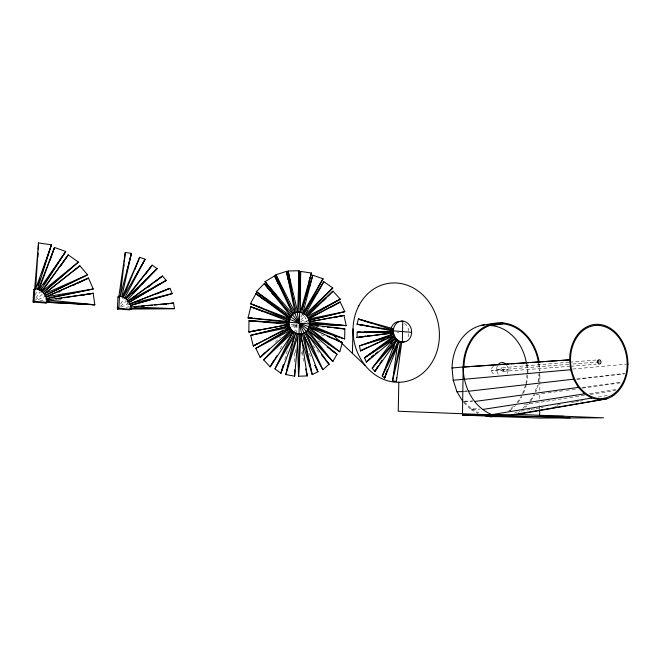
<?xml version="1.0" encoding="UTF-8"?>
<svg xmlns="http://www.w3.org/2000/svg" width="661" height="661" viewBox="0 0 661 661"><rect width="100%" height="100%" fill="white"/><g stroke="black" fill="none" stroke-linecap="round" stroke-linejoin="round"><path stroke-width="0.5" stroke-dasharray="3.31 2.48" d="M294.649 361.856L294.69 351.627M539.698 408.853L539.74 402.714M539.764 398.616L539.789 394.518M539.822 390.428L539.938 373.019M296.756 333.673L297.07 323.609L292.319 328.236M295.417 352.817L295.566 348.752M538.112 381.595L538.988 373.878M539.83 372.986L538.608 383.81L535.782 391.998M525.999 383.231L526.982 374.696M526.602 384.454L527.709 374.779M294.393 333.061L297.07 323.609L293.633 329.459M284.784 359.543L287.279 350.735M35.405 295.194L36.752 291.303M535.203 391.304L537.219 385.47M522.554 393.733L525.892 384.173M523.537 393.229L526.263 385.429M280.148 349.107L283.139 343.778M300.962 316.974L302.424 314.487L301.226 313.835M530.494 401.491L528.858 404.028L525.305 407.234M531.031 400.649L534.84 394.724M529.932 400.855L534.195 394.22M516.943 402.83L522.223 394.691M518.009 402.656L521.785 396.84M120.666 303.961L123.929 299.012M35.793 298.061L40.189 291.749M275.397 342.109L280.471 337.036M493.445 366.128C489.685 368.689 491.42 373.68 495.271 374.994M300.763 320.015L304.457 316.421L302.936 314.975M522.752 408.374L527.635 403.97M513.374 406.366L508.813 410.44L510.788 410.415M509.887 410.63L515.522 405.581M120.368 306.316L126.325 301.127L125.73 300.598M35.289 300.152L42.767 293.955M45.32 295.302L44.196 296.021L44.675 296.715L37.52 299.97M291.658 326.509L296.161 324.097M300.639 321.7L305.993 318.833L304.457 316.421M58.317 292.798L61.06 291.468M120.963 307.2L128.118 303.771L128.912 306.018M514.357 413.208L517.96 411.522M518.274 412.381L520.108 411.522M127.672 303.11L129.209 302.457M301.821 314.165L304.134 313.611M306.687 320.882L309.009 320.37M309.307 321.783L306.977 322.287L305.993 318.833M291.096 324.857L296.07 323.816M303.961 322.18L306.919 321.568M58.193 299.962L61.192 299.392M126.226 307.299L129.176 306.762L129.3 308.332M554.653 406.441L557.702 405.912M39.916 300.829L45.799 299.821M598.246 397.046L608.327 395.328M521.033 411.092L530.105 409.556M531.114 409.382L535.146 408.705M536.154 408.531L540.186 407.854M541.194 407.68L543.21 407.341M557.322 404.962L560.346 404.449M571.435 402.574L574.459 402.062M575.467 401.896L579.499 401.21M580.507 401.045L582.523 400.698M397.228 332.45L398.988 332.169M589.538 393.675L616.06 389.486M584.374 395.328L528.858 404.028L523.892 404.152M590.43 394.377L615.655 390.428M581.895 387.569L621.472 382.05M535.856 394.584L547.027 393.031M548.043 392.89L565.304 390.502M566.32 390.362L575.458 389.098M582.564 388.106L621.158 382.76M576.475 379.026L624.199 373.465M577.218 379.331L624.976 373.796M572.69 369.036L625.901 364.219M502.426 367.681L568.716 362.269M569.732 362.187L596.255 360.03M568.708 364.335L491.346 370.424A28.283 1.966 0.9 0 0 508.135 369.929L502.401 369.549M572.79 364.013L597.271 362.088M502.385 371.424A1.884 1.529 84.3 0 0 503.74 368.698A1.884 1.529 84.3 0 0 501.079 368.532A1.884 1.529 84.3 0 0 502.385 371.424L569.724 366.326M570.74 366.244L596.247 364.31M464.823 391.023L466.864 390.924M464.121 391.469L467.187 391.32M464.691 401.186L472.921 400.921M464.121 401.83L472.342 401.574M464.377 401.913L471.491 408.878L479.101 408.729M463.824 402.574L471.086 409.68L479.646 409.523M496.626 369.177L500.864 369.449M321.296 334.796L324.179 335.854M122.508 298.285L123.219 298.648M471.491 408.878L478.928 412.927M471.086 409.68L477.837 413.348M317.767 340.795L320.279 342.555M40.833 292.302L41.478 292.856M313.066 345.62L319.081 352.619M127.226 302.449L128.118 303.771M309.174 353.478L311.364 358.055M45.237 298.268L45.518 299.045M301.598 352.33L303.944 362.162M129.242 307.547L129.399 308.315M302.027 350.694L302.862 354.734M539.442 363.996A47.005 38.288 84.4 0 1 539.946 371.003M538.566 363.129A46.055 37.52 84.4 0 1 539.202 370.978M527.304 364.004A46.171 37.867 84.4 0 1 527.932 372.845M526.586 364.128A45.237 37.099 84.4 0 1 527.205 372.804M498.27 374.266A7.048 5.742 84.3 0 1 497.444 365.707M506.516 364.864A7.048 5.742 84.3 0 1 507.334 373.382M404.598 323.353A10.543 9.08 80.8 0 1 407.63 337.887"/><path stroke-width="0.99" d="M294.624 370.036L294.599 376.175L285.833 374.564L294.087 337.267M539.657 414.992L539.69 409.878M462.485 415.116L521.992 414.563L603.501 417.818L539.632 418.066L462.485 415.116L463.179 366.995A47.005 38.288 84.4 0 1 497.964 322.849A47.005 38.288 84.4 0 1 539.136 362.005M398.831 382.05L398.228 411.233L570.146 417.95M402.326 342.134A10.593 9.114 80.8 0 0 411.596 333.235A10.593 9.114 80.8 0 0 404.301 321.353A10.593 9.114 80.8 0 0 393.725 328.12C392.122 334.069 395.848 341.456 402.326 342.134L402.756 321.072L400.087 321.552M352.404 353.371L353.032 328.848M300.201 285.635L300.416 278.529M300.482 276.496L300.631 271.423L311.463 273.018L301.664 312.471M289.576 305.861L275.868 274.802L286.469 271.357L296.425 312.389L297.714 312.124L299.02 270.746L288.031 270.985L293.492 301.763M294.814 370.077L294.599 376.175L298.359 334.086L285.833 374.564L297.037 333.797L295.517 334.094M289.245 320.816L289.221 321.552L286.965 322.064L248.04 317.85L250.792 306.787L289.435 320.122L289.221 321.552L248.04 317.85L252.163 318.139M309.398 324.658L344.637 338.944L309.183 326.071L309.398 324.658L344.835 328.864L344.637 338.944L308.786 327.187M396.517 377.456L396.36 381.496L392.584 380.753L397.468 345.158M37.817 257.278L38.016 253.18M38.206 249.081L38.495 242.934L51.459 244.81L37.363 289.287M390.808 331.748L390.891 329.922L390.626 331.971M119.352 308.555L117.394 308.91L117.98 296.88L119.476 296.178C125.978 296.748 131.299 302.746 130.985 309.282L129.432 309.893L117.394 308.91L118.005 307.035M117.394 308.91L118.889 308.282L119.476 296.178M298.466 280.95L299.02 270.746L299.036 312.05M33.769 289.51L33.05 302.011L46.055 303.077L47.187 302.391C47.559 295.434 41.66 289.303 34.835 288.741L33.769 289.51L34.612 289.692L38.495 242.934L35.677 288.923L51.459 244.81L42.097 272.729M35.008 301.672L33.05 302.011L34.108 301.317L34.835 288.741M301.003 334.102L298.549 376.216L307.225 375.935L301.003 334.102L302.292 333.83L312.24 374.613L317.924 371.771L303.531 333.367L312.24 374.613L301.176 338.209M364.302 332.153L390.775 331.962L390.891 329.922L391.18 334.681L388.47 336.11M298.442 306.679L300.631 271.423L300.358 312.166L311.463 273.018L309.1 280.826M396.65 377.373L396.36 381.496L401.739 342.001L392.584 380.753L400.549 341.729L398.773 341.985M627.149 363.98C627.52 379.959 617.126 398.971 599.279 398.641C580.73 396.724 570.443 376.877 570.501 359.807A36.727 28.208 84 0 1 598.858 325.443A36.727 28.208 84 0 1 627.149 363.98L627.95 364.037C627.892 378.224 621.109 393.964 606.815 398.814L515.886 414.695M123.698 266.771L123.921 264.731M124.26 261.665L125.276 252.477L131.407 253.37L121.822 296.698M309.075 326.782C313.801 314.256 293.195 305.432 289.551 319.412C284.742 331.979 305.473 340.828 309.075 326.782L289.551 319.412M287.081 321.353L286.857 322.775L289.105 322.271L309.505 323.948M127.119 270.382L128.127 266.375M128.631 264.375L131.407 253.37L120.261 296.351L125.276 252.477L118.765 297.045L117.98 296.88M309.365 325.386L309.555 324.691M309.497 286.899L312.785 275.216L323.022 278.793L304.134 313.611M283.395 364.434L280.9 373.234L274.976 368.879L292.278 333.127L294.55 332.673L274.976 368.879L295.773 333.326L280.9 373.234L283.66 364.575M386.065 373.225L384.611 378.1L382.265 376.059L395.295 342.01M393.328 348.859L394.204 345.934M301.87 309.579L312.785 275.216L302.928 312.959L323.022 278.793L318.247 286.75M387.486 369.466L384.611 378.1L399.409 341.283L382.265 376.059L398.31 340.671L395.658 341.059M37.9 285.238L40.164 278.504M50.17 260.153L54.533 247.47L65.712 251.486L40.519 290.617M38.255 289.65L54.533 247.47L38.974 289.849L65.712 251.486L50.054 275.249M134.803 269.514L139.661 257.294L145.106 259.228L124.747 297.962M122.219 296.979L139.661 257.294L123.318 297.235L145.106 259.228L135.158 277.149M273.662 360.642L270.175 366.855L263.681 359.923L290.121 331.351L292.393 330.897L263.681 359.923L293.426 331.863L270.175 366.855L276.992 355.635M289.13 333.127L290.121 331.351M316.693 293.98L323.824 281.685L332.78 287.981L306.266 315.396M377.423 367.144L374.878 371.482L372.16 368.227L393.708 339.39L396.36 338.994L372.16 368.227L397.294 339.911L374.878 371.482L378.72 365.417M391.163 343.728L393.708 339.39M303.465 314.115L323.824 281.685L305.25 314.429L332.78 287.981L323.907 296.582M379.819 363.69L382.017 360.22M39.982 290.518L41.66 287.973M43.899 284.577L48.931 276.942M60.845 265.796L68.223 254.923L78.378 262.062L43.229 292.666M41.445 291.468L68.223 254.923L41.932 291.551L78.378 262.062L43.667 292.071M145.428 274.241L152.195 265.177L157.087 268.614L127.267 299.929M125.177 298.739L152.195 265.177L126.061 298.863L157.087 268.614L142.123 283.875M132.853 293.327L138.554 287.51M264.532 352.999L260.186 357.353L255.832 348.38L288.444 329.054L290.7 328.575L255.832 348.38L291.484 329.798L260.186 357.353L269.118 349.016M286.99 330.5L288.444 329.054M322.915 301.135L326.526 297.574M327.963 296.153L333.012 291.171L340.217 299.16L307.935 317.701M317.255 303.035L320.949 299.45M370.02 358.485L366.318 362.03L364.575 357.808L392.18 337.217L394.824 336.804L364.575 357.808L395.534 337.961L366.318 362.03L373.911 355.263M371.49 357.064L373.713 354.94M389.222 340.051L392.18 337.217L391.609 335.986M306.324 315.661L333.012 291.171L307.167 316.487L340.217 299.16L321.577 309.431M375.431 353.916L377.704 351.883M74.429 270.39L75.982 269.077M77.527 267.763L79.857 265.788L87.591 274.802L45.122 295.574M44.039 294.021L79.857 265.788L44.353 293.914L87.591 274.802L45.32 295.302M147.899 287.378L151.947 284.23M155.186 281.718L162.466 276.05L166.258 280.396L129.209 302.457M127.606 301.193L162.466 276.05L128.317 301.127L166.258 280.396L129.424 302.077M364.575 357.808L375.398 350.371M257.616 343.48L253.246 346L250.693 335.35L289.601 325.881L250.693 335.35L290.072 327.269L253.246 346L266.895 338.796M331.359 306.96L340.175 301.994L344.811 311.661L309.009 320.37M127.672 301.309L129.465 300.334M155.492 286.23L166.258 280.396M365.905 348.041L360.493 350.908L359.468 345.885L391.18 334.681L393.824 334.259L359.468 345.885L394.253 335.573L360.493 350.908L377.877 342.572M268.713 337.837L283.272 330.153M308.059 318.569L340.175 301.994L308.547 318.999L344.811 311.661L308.687 320.395M73.85 285.221L75.684 284.329M77.511 283.437L88.475 278.091L93.259 288.989L46.51 298.83M379.711 341.687L384.289 339.498M45.882 297.078L88.475 278.091L46.08 296.772L93.259 288.989L46.642 298.334M156.864 293.963L159.656 292.757M161.515 291.947L169.902 288.336L172.281 293.583L130.878 305.448M129.325 304.151L169.902 288.336L129.928 303.87L172.281 293.583L130.457 305.374M292.897 313.388L295.178 312.835L286.469 271.357L287.973 279.471M298.177 312.389L299.697 312.017L299.012 334.235L297.483 334.532M291.402 314.611L292.914 314.248L274.637 275.901L264.987 281.685L287.518 310.753M288.832 316.801L291.088 316.264L264.268 283.61L256.319 291.708L288.022 316.173M263.962 299.739L255.898 293.658L289.832 318.759L287.576 319.288L250.486 303.672L255.898 293.658L290.386 317.462M286.924 323.51L289.171 322.998L248.982 320.734L248.842 332.004L289.303 324.46L248.982 320.734L260.211 321.56M334.078 317.644L344.009 315.396L346.166 325.617L309.166 323.816M259.814 329.542L248.842 332.004L289.303 324.46M290.072 327.269L287.816 327.749L288.832 329.657M298.152 334.483L299.681 334.185L298.549 376.216L297.524 339.704M300.755 334.119L302.292 333.83M49.203 301.68L46.204 302.251L94.779 304.787L93.176 293.294L46.997 299.937L94.779 304.787L47.014 302.308M83.187 295.203L85.178 294.814M87.178 294.434L93.176 293.294L63.985 297.822M308.984 321.915L344.009 315.396L309.307 321.783L346.166 325.617L309.315 323.807M498.906 416.025L501.906 416.62L504.954 416.091M512.052 414.86L606.815 398.814M611.755 395.765L613.772 395.418M372.779 323.535L358.411 319.015L393.444 330.153L390.8 330.599L357.023 324.229L358.411 319.015L393.625 328.798M390.709 331.277L393.345 330.839L411.646 332.343M463.097 401.863L456.982 391.808L453.206 380.24L452.041 367.97L463.179 366.995C463.13 386.478 473.136 407.027 491.891 414.621L591.678 398.038L599.279 399.723M365.897 336.052L356.99 337.523L357.171 332.202L393.411 331.525L390.775 331.962M367.871 335.722L369.846 335.4M393.543 332.913L356.99 337.523L393.543 332.913L357.171 332.202L360.212 332.177M46.873 300.474L48.881 300.168M55.929 299.069L57.945 298.755M59.961 298.45L61.969 298.136M482.497 409.473L584.531 393.849L591.678 398.038M481.497 325.328L492.941 323.593M502.889 322.915L491.338 324.65A46.171 37.867 84.4 0 0 488.38 324.526M491.33 325.576L502.881 323.857M164.581 304.333L166.58 304.06M168.58 303.787L173.587 303.102L174.487 308.646L129.556 309.1M474.4 401.516L578.358 387.42L584.531 393.849M484.323 415.513L490.264 416.694L495.18 416.1M501.906 416.62L505.888 416.133M468.203 391.279L573.616 379.191L578.358 387.42M134.274 307.043L137.298 306.737M141.33 306.332L144.354 306.035M147.378 305.729L152.418 305.225M154.434 305.027L173.587 303.102L130.787 306.911L174.487 308.646L130.919 308.489M573.616 379.191L570.633 369.739L453.206 380.24M597.271 362.088L599.312 361.931M463.179 366.995L570.501 359.807L559.239 360.575M470.136 366.632L463.989 367.045A46.055 37.52 84.4 0 1 498.063 323.791A46.055 37.52 84.4 0 1 538.409 362.154M472.185 366.491L509.053 363.988M511.102 363.847L528.511 362.666M530.56 362.525L557.19 360.716M456.982 391.808L463.105 391.519M490.264 416.694L563.726 416.232M338.68 328.484L344.835 328.864L333.607 327.757M309.439 323.221L346.166 325.617M452.843 368.028L452.041 367.97A46.171 37.867 84.4 0 1 484.414 324.799M47.121 301.573L94.779 304.787M254.221 318.288L258.344 318.585M263.334 321.783L269.399 322.238M275.645 322.684L278.587 322.915M34.108 301.317L47.187 302.391M118.889 308.282L130.985 309.282M316.255 326.047L318.296 326.245M322.378 326.65L324.419 326.848M327.484 327.154L331.566 327.55M368.012 325.856L357.023 324.229L393.444 330.153M491.891 414.621L495.899 415.422M336.664 340.407L342.423 342.514L339.779 351.759L307.621 330.318M262.07 308.076L250.486 303.672L289.832 318.759M263.243 311.529L250.792 306.787L289.055 321.519M327.286 336.358L342.423 342.514L308.803 327.426L339.779 351.759L308.257 328.724M291.675 332.797L292.889 333.45M331.136 350.148L336.986 354.238L332.814 361.625L306.481 333.656M291.088 316.264L256.319 291.708L267.994 300.111M290.666 316.809L307.985 329.368M327.212 346.893L336.986 354.238L307.563 329.905L332.814 361.625L306.729 330.996M289.609 330.872L290.642 331.839M332.97 334.879L340.448 341.993M341.944 343.414L365.326 365.657M291.947 315.181L264.268 283.61L269.985 290.832M292.914 314.248L264.987 281.685L276.075 295.087M327.104 361.947L329.104 364.277L322.865 369.697L304.374 336.746M292.369 314.644L306.307 331.533M321.411 354.709L329.104 364.277L305.77 331.938L322.865 369.697L304.696 332.731M271.886 293.244L273.158 294.847M294.005 313.454L274.637 275.901L278.388 284.263M295.178 312.835L275.868 274.802L283.445 290.617M294.55 313.058L304.151 333.136M314.859 365.368L317.924 371.771L315.074 365.293M287.585 327.063L287.048 324.956M306.291 371.994L307.225 375.935L305.77 368.863M297.714 312.124L288.031 270.985L290.526 282.875M297.053 312.166L301.664 334.053M390.767 332.657L390.899 333.334M570.633 369.739L569.642 359.749A37.801 29.043 84 0 1 598.833 324.377A37.801 29.043 84 0 1 627.95 364.037M45.997 302.259L46.055 303.077M488.429 325.452A45.237 37.099 84.4 0 1 526.429 363.178M498.377 364.31A7.048 5.742 84.3 0 1 505.335 363.666M391.081 328.575A10.543 9.08 80.8 0 1 399.294 321.527M404.235 341.456A10.543 9.08 80.8 0 1 402.02 342.34M597.866 360.749A2.157 1.661 84 0 0 599.312 364.079A2.157 1.661 84 0 0 600.75 360.956A2.157 1.661 84 0 0 597.866 360.749M358.824 305.762A49.848 43.015 80.8 0 0 396.179 382.24A49.848 43.015 80.8 0 0 433.649 309.844A49.848 43.015 80.8 0 0 358.824 305.762"/></g></svg>
